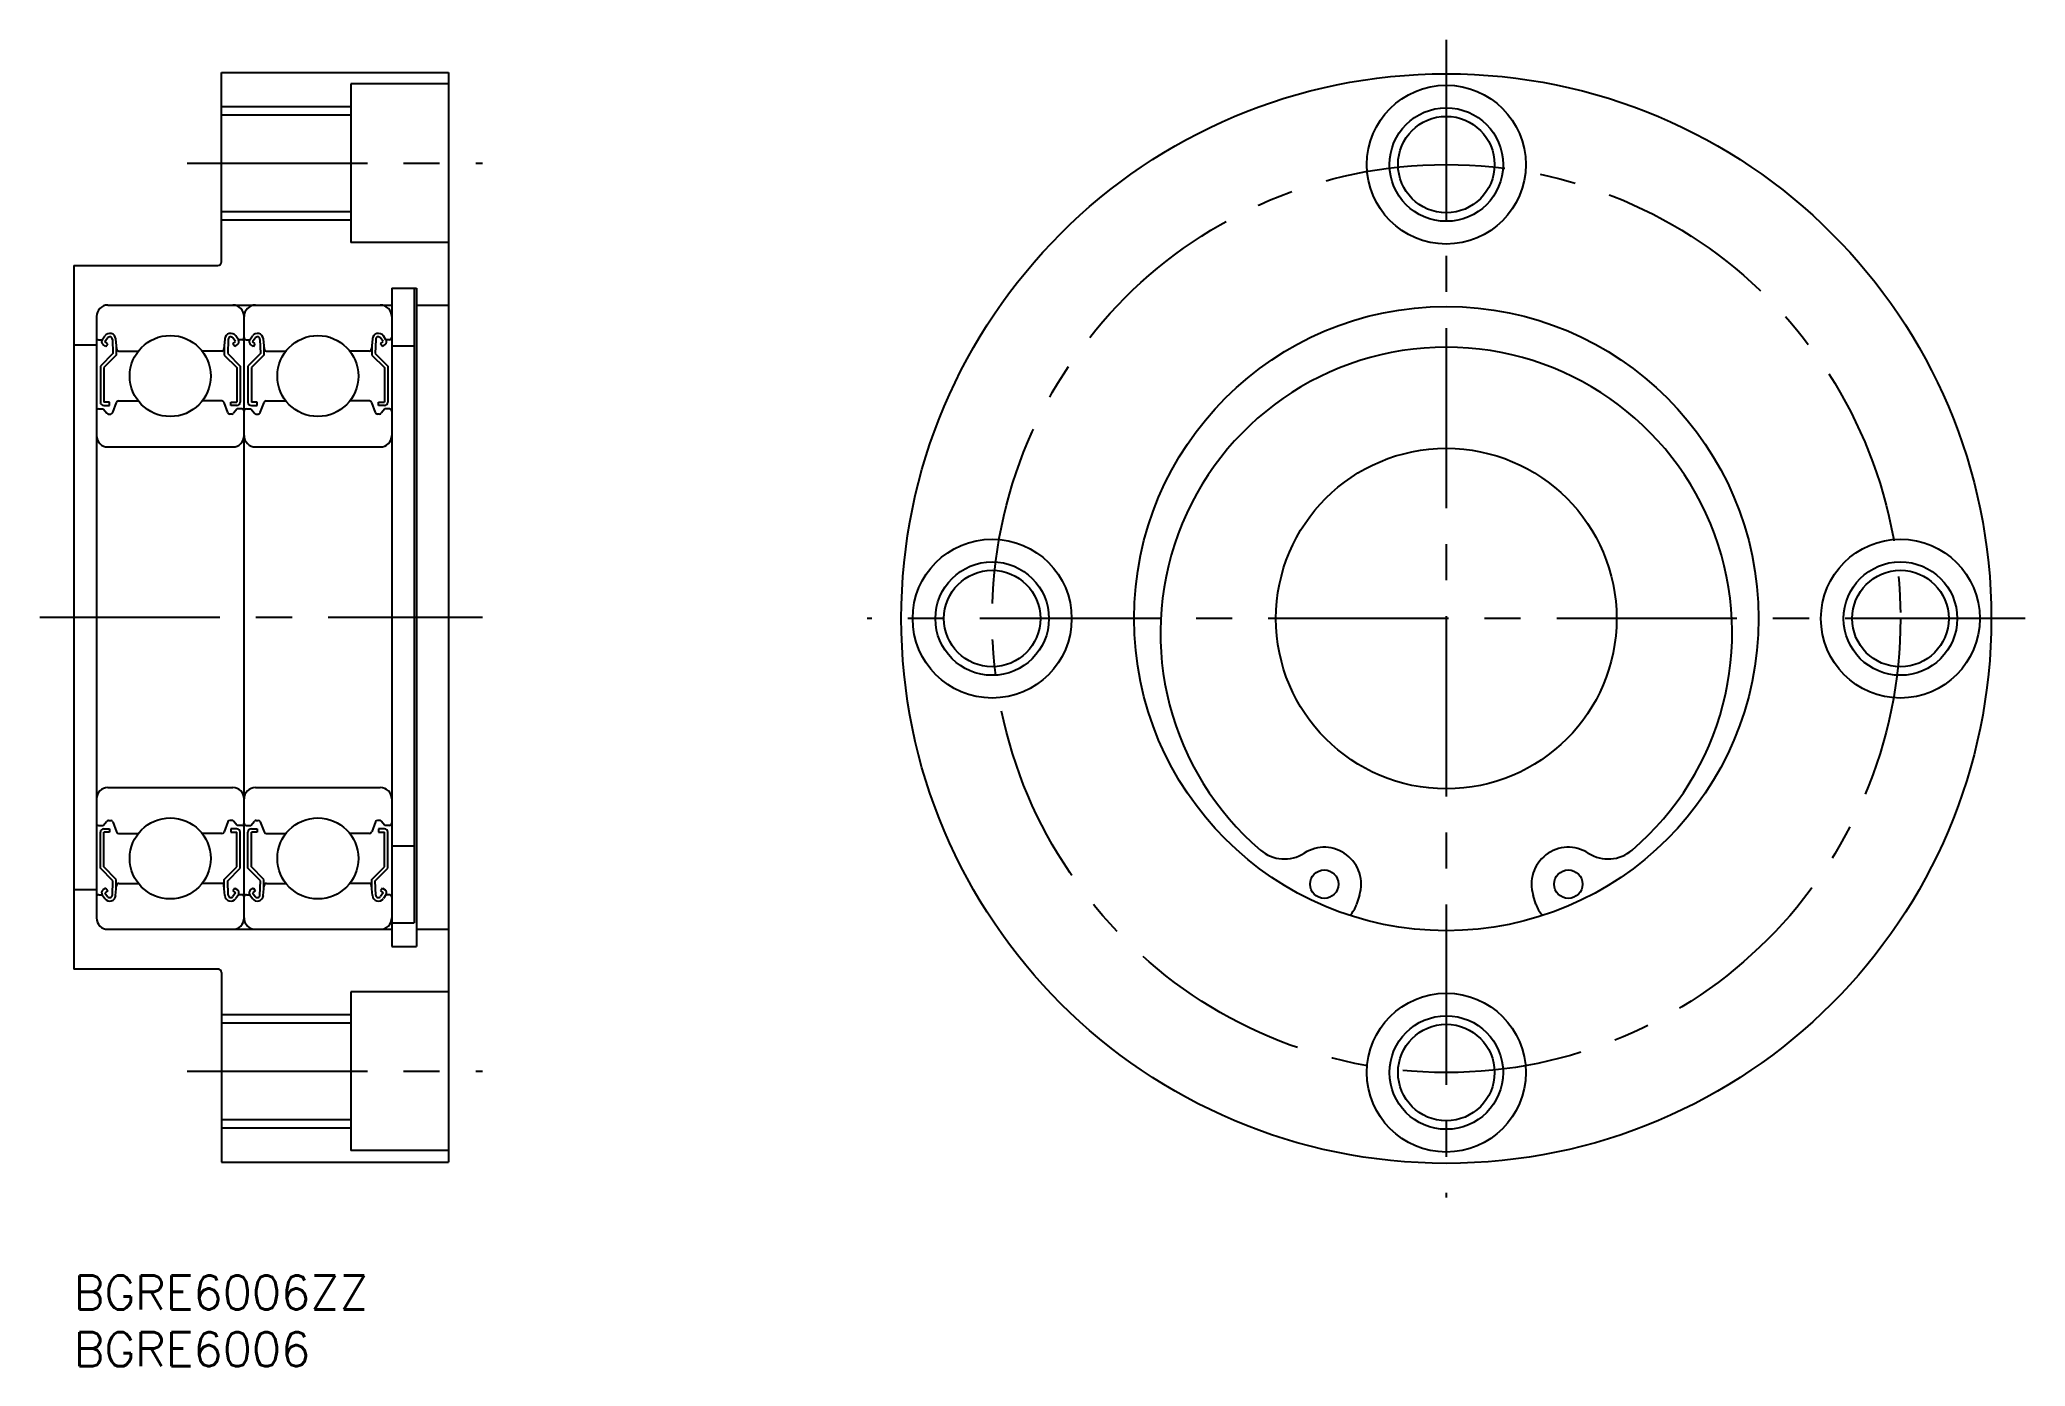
# Model space of a CAD drawing. Extents: x -3 to 172, y -8 to 109.
import ezdxf

# ---------------------------------------------------------------- set-up
doc = ezdxf.new("R2010")
doc.units = 0
doc.header["$LTSCALE"] = 0.5
doc.linetypes.add('CENTER', pattern=[50.8, 31.75, -6.35, 6.35, -6.35])
for name, color, linetype in [('MSM_CENTER', 1, 'CENTER'), ('MSM_CONTINUOUS', 7, 'CONTINUOUS'), ('MSM_NARROW', 5, 'CONTINUOUS'), ('MSM_PART_NUMBER', 7, 'CONTINUOUS')]:
    doc.layers.add(name, color=color, linetype=linetype)
doc.styles.get("Standard").update_dxf_attribs({"font": 'txt.shx', "height": 3, "bigfont": 'bigfont.shx'})

# ---------------------------------------------------------------- blocks, each defined once
blk = doc.blocks.new('*U8')
at = {"layer": 'MSM_PART_NUMBER'}
blk.add_text('BGRE6006ZZ', height=3, dxfattribs=at).set_placement((0, -3))
blk = doc.blocks.new('*U9')
at = {"layer": 'MSM_PART_NUMBER'}
blk.add_text('BGRE6006', height=3, dxfattribs=at).set_placement((0, -8))

msp = doc.modelspace()

# ---------------------------------------------------------------- linework, layer by layer
at = {"layer": 'MSM_CENTER'}
for p, q in [((120.89, 108.88), (120.89, 6.88)), ((10, 98), (36, 98)), ((-3, 58), (36, 58)), ((171.89, 57.88), (69.89, 57.88)), ((10, 18), (36, 18))]:
    msp.add_line(p, q, dxfattribs=at)
msp.add_circle((120.89, 57.88), 40, dxfattribs=at)
at = {"layer": 'MSM_CONTINUOUS'}
for p, q in [((13, 89.3), (13, 106)), ((13, 106), (33, 106)), ((24.4, 105), (24.4, 91)), ((33, 105), (24.4, 105)), ((33, 106), (33, 10)), ((13, 102.25), (24.4, 102.25)), ((13, 93.75), (24.4, 93.75)), ((33, 91), (24.4, 91)), ((0, 89), (0, 27)), ((0, 89), (12.7, 89)), ((28, 87), (28, 29)), ((28, 87), (30.2, 87)), ((30, 31.08), (30, 87)), ((30.2, 87), (30.2, 29)), ((2, 84.5), (2, 31.5)), ((3, 85.5), (28, 85.5)), ((15, 31.5), (15, 84.5)), ((30.2, 85.5), (33, 85.5)), ((2.2, 82.45), (2.5, 82.45)), ((2.5, 82.45), (2.73, 82.78)), ((2.75, 82.28), (2.98, 82.61)), ((2.99, 82.1), (2.75, 82.28)), ((3.4, 82.48), (3.44, 81.22)), ((3.69, 82.52), (3.77, 81.63)), ((13.31, 82.52), (13.23, 81.63)), ((13.6, 82.48), (13.56, 81.22)), ((14.01, 82.1), (14.25, 82.28)), ((14.25, 82.28), (14.02, 82.61)), ((14.5, 82.45), (14.27, 82.78)), ((14.8, 82.45), (14.5, 82.45)), ((15.2, 82.45), (15.5, 82.45)), ((15.5, 82.45), (15.73, 82.78)), ((15.75, 82.28), (15.98, 82.61)), ((15.99, 82.1), (15.75, 82.28)), ((16.4, 82.48), (16.44, 81.22)), ((16.69, 82.52), (16.77, 81.63)), ((26.31, 82.52), (26.23, 81.63)), ((26.6, 82.48), (26.56, 81.22)), ((27.01, 82.1), (27.25, 82.28)), ((27.25, 82.28), (27.02, 82.61)), ((27.5, 82.45), (27.27, 82.78)), ((27.8, 82.45), (27.5, 82.45)), ((0, 82), (2, 82)), ((3.44, 81.22), (2.34, 80.12)), ((2.82, 81.86), (2.57, 82.03)), ((3.74, 81.1), (2.64, 80)), ((2.82, 81.86), (2.99, 82.1)), ((3.74, 81.97), (3.74, 81.1)), ((3.97, 81.45), (5.69, 81.45)), ((13.03, 81.45), (11.31, 81.45)), ((13.26, 81.97), (13.26, 81.1)), ((13.26, 81.1), (14.36, 80)), ((13.56, 81.22), (14.66, 80.12)), ((14.18, 81.86), (14.01, 82.1)), ((14.18, 81.86), (14.43, 82.03)), ((16.44, 81.22), (15.34, 80.12)), ((15.82, 81.86), (15.57, 82.03)), ((16.74, 81.1), (15.64, 80)), ((15.82, 81.86), (15.99, 82.1)), ((16.74, 81.97), (16.74, 81.1)), ((16.97, 81.45), (18.69, 81.45)), ((26.03, 81.45), (24.31, 81.45)), ((26.26, 81.97), (26.26, 81.1)), ((26.26, 81.1), (27.36, 80)), ((26.56, 81.22), (27.66, 80.12)), ((27.18, 81.86), (27.01, 82.1)), ((27.18, 81.86), (27.43, 82.03)), ((27.99, 81.9), (29.99, 81.9)), ((2.34, 80.12), (2.34, 76.95)), ((2.64, 80), (2.64, 76.95)), ((14.36, 80), (14.36, 76.95)), ((14.66, 80.12), (14.66, 76.95)), ((15.34, 80.12), (15.34, 76.95)), ((15.64, 80), (15.64, 76.95)), ((27.36, 80), (27.36, 76.95)), ((27.66, 80.12), (27.66, 76.95)), ((3.95, 77.05), (5.69, 77.05)), ((13.05, 77.05), (11.31, 77.05)), ((16.95, 77.05), (18.69, 77.05)), ((26.05, 77.05), (24.31, 77.05)), ((2.2, 76.35), (2.6, 76.35)), ((2.6, 76.35), (2.92, 75.97)), ((3.16, 76.95), (2.64, 76.95)), ((2.64, 76.65), (3.16, 76.65)), ((3.07, 75.9), (3.25, 75.9)), ((3.16, 76.65), (3.16, 76.95)), ((3.43, 76.03), (3.76, 76.92)), ((13.57, 76.03), (13.24, 76.92)), ((13.93, 75.9), (13.75, 75.9)), ((13.84, 76.95), (14.36, 76.95)), ((13.84, 76.65), (13.84, 76.95)), ((14.36, 76.65), (13.84, 76.65)), ((14.4, 76.35), (14.08, 75.97)), ((14.8, 76.35), (14.4, 76.35)), ((15.2, 76.35), (15.6, 76.35)), ((15.6, 76.35), (15.92, 75.97)), ((16.16, 76.95), (15.64, 76.95)), ((15.64, 76.65), (16.16, 76.65)), ((16.07, 75.9), (16.25, 75.9)), ((16.16, 76.65), (16.16, 76.95)), ((16.43, 76.03), (16.76, 76.92)), ((26.57, 76.03), (26.24, 76.92)), ((26.93, 75.9), (26.75, 75.9)), ((26.84, 76.95), (27.36, 76.95)), ((26.84, 76.65), (26.84, 76.95)), ((27.36, 76.65), (26.84, 76.65)), ((27.4, 76.35), (27.08, 75.97)), ((27.8, 76.35), (27.4, 76.35)), ((3, 73), (14, 73)), ((16, 73), (27, 73)), ((3, 43), (14, 43)), ((16, 43), (27, 43)), ((2.2, 39.65), (2.6, 39.65)), ((2.34, 35.88), (2.34, 39.05)), ((2.6, 39.65), (2.92, 40.03)), ((2.64, 39.35), (3.16, 39.35)), ((2.64, 36), (2.64, 39.05)), ((3.16, 39.05), (2.64, 39.05)), ((3.07, 40.1), (3.25, 40.1)), ((3.16, 39.35), (3.16, 39.05)), ((3.43, 39.97), (3.76, 39.08)), ((3.95, 38.95), (5.69, 38.95)), ((13.05, 38.95), (11.31, 38.95)), ((13.57, 39.97), (13.24, 39.08)), ((13.93, 40.1), (13.75, 40.1)), ((14.36, 39.35), (13.84, 39.35)), ((13.84, 39.35), (13.84, 39.05)), ((13.84, 39.05), (14.36, 39.05)), ((14.4, 39.65), (14.08, 40.03)), ((14.36, 36), (14.36, 39.05)), ((14.8, 39.65), (14.4, 39.65)), ((14.66, 35.88), (14.66, 39.05)), ((15.2, 39.65), (15.6, 39.65)), ((15.34, 35.88), (15.34, 39.05)), ((15.6, 39.65), (15.92, 40.03)), ((15.64, 39.35), (16.16, 39.35)), ((15.64, 36), (15.64, 39.05)), ((16.16, 39.05), (15.64, 39.05)), ((16.07, 40.1), (16.25, 40.1)), ((16.16, 39.35), (16.16, 39.05)), ((16.43, 39.97), (16.76, 39.08)), ((16.95, 38.95), (18.69, 38.95)), ((26.05, 38.95), (24.31, 38.95)), ((26.57, 39.97), (26.24, 39.08)), ((26.93, 40.1), (26.75, 40.1)), ((27.36, 39.35), (26.84, 39.35)), ((26.84, 39.35), (26.84, 39.05)), ((26.84, 39.05), (27.36, 39.05)), ((27.4, 39.65), (27.08, 40.03)), ((27.36, 36), (27.36, 39.05)), ((27.8, 39.65), (27.4, 39.65)), ((27.66, 35.88), (27.66, 39.05)), ((27.99, 37.85), (29.99, 37.85)), ((3.44, 34.78), (2.34, 35.88)), ((3.74, 34.9), (2.64, 36)), ((13.26, 34.9), (14.36, 36)), ((13.56, 34.78), (14.66, 35.88)), ((16.44, 34.78), (15.34, 35.88)), ((16.74, 34.9), (15.64, 36)), ((26.26, 34.9), (27.36, 36)), ((26.56, 34.78), (27.66, 35.88)), ((0, 34), (2, 34)), ((2.2, 33.55), (2.5, 33.55)), ((2.5, 33.55), (2.73, 33.22)), ((2.82, 34.14), (2.57, 33.97)), ((2.99, 33.9), (2.75, 33.72)), ((2.75, 33.72), (2.98, 33.39)), ((2.82, 34.14), (2.99, 33.9)), ((3.4, 33.52), (3.44, 34.78)), ((3.69, 33.48), (3.77, 34.37)), ((3.74, 34.03), (3.74, 34.9)), ((3.97, 34.55), (5.69, 34.55)), ((13.03, 34.55), (11.31, 34.55)), ((13.31, 33.48), (13.23, 34.37)), ((13.26, 34.03), (13.26, 34.9)), ((13.6, 33.52), (13.56, 34.78)), ((14.18, 34.14), (14.01, 33.9)), ((14.01, 33.9), (14.25, 33.72)), ((14.25, 33.72), (14.02, 33.39)), ((14.18, 34.14), (14.43, 33.97)), ((14.5, 33.55), (14.27, 33.22)), ((14.8, 33.55), (14.5, 33.55)), ((15.2, 33.55), (15.5, 33.55)), ((15.5, 33.55), (15.73, 33.22)), ((15.82, 34.14), (15.57, 33.97)), ((15.99, 33.9), (15.75, 33.72)), ((15.75, 33.72), (15.98, 33.39)), ((15.82, 34.14), (15.99, 33.9)), ((16.4, 33.52), (16.44, 34.78)), ((16.69, 33.48), (16.77, 34.37)), ((16.74, 34.03), (16.74, 34.9)), ((16.97, 34.55), (18.69, 34.55)), ((26.03, 34.55), (24.31, 34.55)), ((26.31, 33.48), (26.23, 34.37)), ((26.26, 34.03), (26.26, 34.9)), ((26.6, 33.52), (26.56, 34.78)), ((27.18, 34.14), (27.01, 33.9)), ((27.01, 33.9), (27.25, 33.72)), ((27.25, 33.72), (27.02, 33.39)), ((27.18, 34.14), (27.43, 33.97)), ((27.5, 33.55), (27.27, 33.22)), ((27.8, 33.55), (27.5, 33.55)), ((113.24, 33.51), (112.99, 32.71)), ((128.79, 32.71), (128.54, 33.51)), ((3, 30.5), (28, 30.5)), ((27.99, 31.08), (29.99, 31.08)), ((30.2, 30.5), (33, 30.5)), ((28, 29), (30.2, 29)), ((12.7, 27), (0, 27)), ((13, 26.7), (13, 10)), ((33, 25), (24.4, 25)), ((24.4, 25), (24.4, 11)), ((13, 22.25), (24.4, 22.25)), ((13, 13.75), (24.4, 13.75)), ((33, 11), (24.4, 11)), ((13, 10), (33, 10))]:
    msp.add_line(p, q, dxfattribs=at)
for centre, radius in [((120.89, 57.88), 48), ((120.89, 97.88), 7), ((120.89, 97.88), 4.25), ((120.89, 57.88), 27.5), ((8.5, 79.25), 3.57), ((21.5, 79.25), 3.57), ((120.89, 57.88), 15), ((80.89, 57.88), 7), ((160.89, 57.88), 7), ((80.89, 57.88), 4.25), ((160.89, 57.88), 4.25), ((8.5, 36.75), 3.57), ((21.5, 36.75), 3.57), ((110.14, 34.48), 1.25), ((131.64, 34.48), 1.25), ((120.89, 17.88), 7), ((120.89, 17.88), 4.25)]:
    msp.add_circle(centre, radius, dxfattribs=at)
for centre, radius, start, end in [((12.7, 89.3), 0.3, 270, 0), ((3, 84.5), 1, 90, 180), ((14, 84.5), 1, 0, 90), ((16, 84.5), 1, 90, 180), ((27, 84.5), 1, 0, 90), ((2.2, 82.65), 0.2, 180, 270), ((2.75, 82.28), 0.3, 144.9356, 235.0377), ((3.17, 82.48), 0.53, 5.0651, 144.9356), ((3.17, 82.47), 0.23, 2.1311, 144.9356), ((13.83, 82.48), 0.53, 35.0644, 174.9349), ((13.83, 82.47), 0.23, 35.0644, 177.8689), ((14.25, 82.28), 0.3, 304.9623, 35.0644), ((14.8, 82.65), 0.2, 270, 0), ((15.2, 82.65), 0.2, 180, 270), ((15.75, 82.28), 0.3, 144.9356, 235.0377), ((16.17, 82.48), 0.53, 5.0651, 144.9356), ((16.17, 82.47), 0.23, 2.1311, 144.9356), ((26.83, 82.48), 0.53, 35.0644, 174.9349), ((26.83, 82.47), 0.23, 35.0644, 177.8689), ((27.25, 82.28), 0.3, 304.9623, 35.0644), ((27.8, 82.65), 0.2, 270, 0), ((3.97, 81.65), 0.2, 185.0651, 270), ((13.03, 81.65), 0.2, 270, 354.9349), ((16.97, 81.65), 0.2, 185.0651, 270), ((26.03, 81.65), 0.2, 270, 354.9349), ((120.89, 56.61), 25.18, 310.5744, 229.4256), ((3.95, 76.85), 0.2, 90, 159.9703), ((13.05, 76.85), 0.2, 20.0297, 90), ((16.95, 76.85), 0.2, 90, 159.9703), ((26.05, 76.85), 0.2, 20.0297, 90), ((2.2, 76.15), 0.2, 90, 180), ((2.64, 76.95), 0.3, 180, 270), ((3.07, 76.1), 0.2, 219.9991, 270), ((3.25, 76.1), 0.2, 270, 339.9703), ((13.75, 76.1), 0.2, 200.0297, 270), ((13.93, 76.1), 0.2, 270, 320.0009), ((14.36, 76.95), 0.3, 270, 0), ((14.8, 76.15), 0.2, 0, 90), ((15.2, 76.15), 0.2, 90, 180), ((15.64, 76.95), 0.3, 180, 270), ((16.07, 76.1), 0.2, 219.9991, 270), ((16.25, 76.1), 0.2, 270, 339.9703), ((26.75, 76.1), 0.2, 200.0297, 270), ((26.93, 76.1), 0.2, 270, 320.0009), ((27.36, 76.95), 0.3, 270, 0), ((27.8, 76.15), 0.2, 0, 90), ((3, 74), 1, 180, 270), ((14, 74), 1, 270, 0), ((16, 74), 1, 180, 270), ((27, 74), 1, 270, 0), ((3, 42), 1, 90, 180), ((14, 42), 1, 0, 90), ((16, 42), 1, 90, 180), ((27, 42), 1, 0, 90), ((2.2, 39.85), 0.2, 180, 270), ((2.64, 39.05), 0.3, 90, 180), ((3.07, 39.9), 0.2, 90, 140.0009), ((3.25, 39.9), 0.2, 20.0297, 90), ((3.95, 39.15), 0.2, 200.0297, 270), ((13.05, 39.15), 0.2, 270, 339.9703), ((13.75, 39.9), 0.2, 90, 159.9703), ((13.93, 39.9), 0.2, 39.9991, 90), ((14.36, 39.05), 0.3, 0, 90), ((14.8, 39.85), 0.2, 270, 0), ((15.2, 39.85), 0.2, 180, 270), ((15.64, 39.05), 0.3, 90, 180), ((16.07, 39.9), 0.2, 90, 140.0009), ((16.25, 39.9), 0.2, 20.0297, 90), ((16.95, 39.15), 0.2, 200.0297, 270), ((26.05, 39.15), 0.2, 270, 339.9703), ((26.75, 39.9), 0.2, 90, 159.9703), ((26.93, 39.9), 0.2, 39.9991, 90), ((27.36, 39.05), 0.3, 0, 90), ((27.8, 39.85), 0.2, 270, 0), ((106.63, 39.95), 3.25, 229.4256, 302.6918), ((110.14, 34.48), 3.25, 342.5755, 122.6918), ((131.64, 34.48), 3.25, 57.3082, 197.4245), ((135.15, 39.95), 3.25, 237.3082, 310.5744), ((2.2, 33.35), 0.2, 90, 180), ((2.75, 33.72), 0.3, 124.9623, 215.0644), ((3.17, 33.52), 0.53, 215.0644, 354.9349), ((3.17, 33.53), 0.23, 215.0644, 357.8689), ((3.97, 34.35), 0.2, 90, 174.9349), ((13.03, 34.35), 0.2, 5.0651, 90), ((13.83, 33.52), 0.53, 185.0651, 324.9356), ((13.83, 33.53), 0.23, 182.1311, 324.9356), ((14.25, 33.72), 0.3, 324.9356, 55.0377), ((14.8, 33.35), 0.2, 0, 90), ((15.2, 33.35), 0.2, 90, 180), ((15.75, 33.72), 0.3, 124.9623, 215.0644), ((16.17, 33.52), 0.53, 215.0644, 354.9349), ((16.17, 33.53), 0.23, 215.0644, 357.8689), ((16.97, 34.35), 0.2, 90, 174.9349), ((26.03, 34.35), 0.2, 5.0651, 90), ((26.83, 33.52), 0.53, 185.0651, 324.9356), ((26.83, 33.53), 0.23, 182.1311, 324.9356), ((27.25, 33.72), 0.3, 324.9356, 55.0377), ((27.8, 33.35), 0.2, 0, 90), ((3, 31.5), 1, 180, 270), ((14, 31.5), 1, 270, 0), ((16, 31.5), 1, 180, 270), ((27, 31.5), 1, 270, 0), ((110.6, 33.46), 2.5, 316.0388, 342.5755), ((131.17, 33.46), 2.5, 197.4245, 223.9612), ((12.7, 26.7), 0.3, 0, 90)]:
    msp.add_arc(centre, radius, start, end, dxfattribs=at)
at = {"layer": 'MSM_NARROW'}
for p, q in [((13, 103), (24.4, 103)), ((13, 93), (24.4, 93)), ((13, 23), (24.4, 23)), ((13, 13), (24.4, 13))]:
    msp.add_line(p, q, dxfattribs=at)
for centre in [(120.89, 97.88), (80.89, 57.88), (160.89, 57.88), (120.89, 17.88)]:
    msp.add_circle(centre, 5, dxfattribs=at)

# ---------------------------------------------------------------- block references
at = {"layer": 'MSM_CONTINUOUS'}
for name in ['*U8', '*U9']:
    msp.add_blockref(name, (0, 0), dxfattribs=at)

doc.saveas('drawing.dxf')
